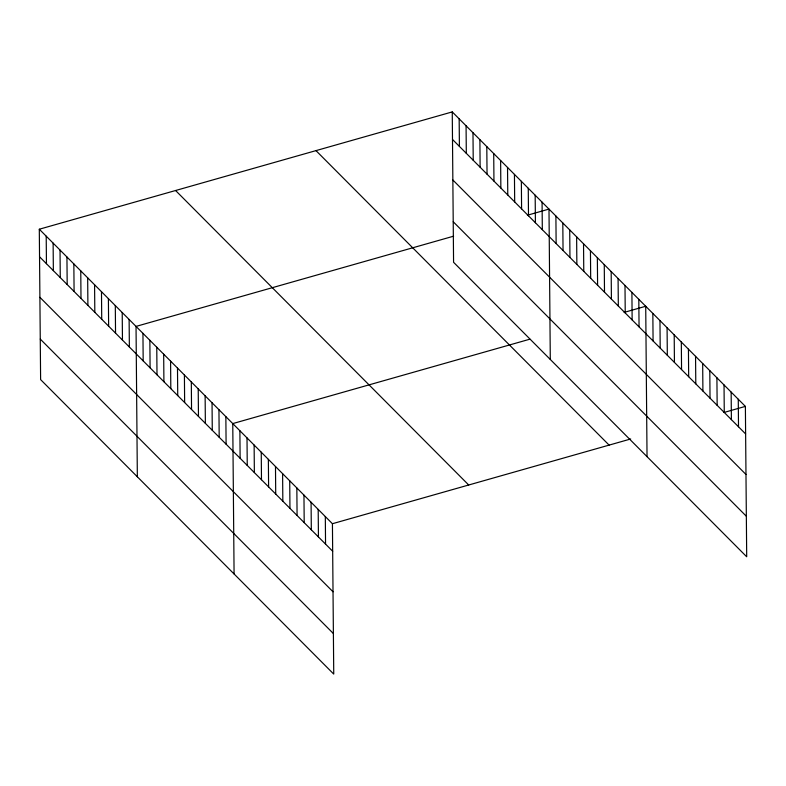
<?xml version="1.0" encoding="UTF-8"?>
<svg xmlns="http://www.w3.org/2000/svg" width="786" height="786" viewBox="0 0 786 786"><rect width="100%" height="100%" fill="white"/><g stroke="black" fill="none" stroke-linecap="round" stroke-linejoin="round"><path stroke-width="1.18" d="M39.3 229.227L332.429 523.712L333.745 674.093L40.617 379.609L39.3 229.227L452.255 111.907L745.383 406.391L746.7 556.773L453.571 262.288L452.255 111.907M453.601 236.183L136.037 326.406L137.344 476.788M527.416 215.217L548.992 209.086L550.298 359.467M529.892 339.179L232.764 423.585L234.081 573.967M624.143 312.396L645.719 306.265L647.035 456.646M332.429 523.712L630.686 438.981M723.808 412.522L745.383 406.391M452.49 139.446L745.629 433.931M452.844 179.984L745.983 474.469M453.217 221.75L746.346 516.235M315.982 150.617L609.111 445.112M175.573 190.507L468.711 485.001M39.536 256.767L332.675 551.251M39.89 297.305L333.028 591.789M40.263 339.071L333.392 633.555M738.27 399.249L738.506 426.788M731.147 392.096L731.393 419.636M724.034 384.944L724.27 412.483M716.911 377.791L717.156 405.33M709.797 370.638L710.033 398.178M702.674 363.486L702.91 391.025M695.551 356.333L695.797 383.873M688.438 349.18L688.674 376.72M681.315 342.028L681.56 369.567M674.201 334.875L674.437 362.415M667.078 327.723L667.324 355.262M659.965 320.57L660.201 348.11M652.842 313.418L653.078 340.957M638.812 299.328L639.057 326.868M631.905 292.382L632.14 319.922M624.998 285.446L625.234 312.985M618.081 278.499L618.327 306.039M611.174 271.563L611.41 299.102M604.267 264.617L604.503 292.156M597.36 257.68L597.596 285.22M590.443 250.734L590.689 278.273M583.536 243.798L583.772 271.337M576.629 236.851L576.865 264.391M569.712 229.915L569.958 257.454M562.805 222.969L563.051 250.508M555.899 216.032L556.134 243.572M542.075 202.149L542.32 229.689M535.168 195.203L535.413 222.743M528.261 188.267L528.497 215.806M521.354 181.32L521.59 208.86M514.437 174.384L514.683 201.923M507.53 167.438L507.776 194.977M500.623 160.501L500.859 188.041M493.716 153.555L493.952 181.094M486.799 146.618L487.045 174.158M479.892 139.672L480.128 167.212M472.985 132.726L473.221 160.265M466.069 125.789L466.314 153.329M459.162 118.843L459.407 146.383M325.316 516.559L325.551 544.099M318.192 509.407L318.438 536.946M311.079 502.254L311.315 529.793M303.956 495.101L304.202 522.641M296.843 487.949L297.079 515.488M289.72 480.806L289.955 508.346M282.596 473.653L282.842 501.193M275.483 466.501L275.719 494.04M268.36 459.348L268.606 486.888M261.247 452.196L261.483 479.735M254.124 445.043L254.369 472.583M247.01 437.89L247.246 465.43M239.887 430.738L240.123 458.277M225.857 416.649L226.103 444.188M218.95 409.703L219.186 437.242M212.043 402.766L212.279 430.306M205.126 395.82L205.372 423.359M198.219 388.883L198.465 416.423M191.312 381.937L191.548 409.477M184.405 374.991L184.641 402.53M177.489 368.054L177.734 395.594M170.582 361.108L170.817 388.648M163.675 354.172L163.91 381.711M156.768 347.225L157.004 374.765M149.851 340.289L150.097 367.828M142.944 333.343L143.18 360.882M129.12 319.46L129.366 346.999M122.213 312.523L122.459 340.063M115.306 305.577L115.542 333.117M108.399 298.641L108.635 326.18M101.482 291.694L101.728 319.234M94.575 284.758L94.821 312.297M87.668 277.812L87.904 305.351M80.762 270.875L80.997 298.415M73.845 263.929L74.09 291.468M66.938 256.993L67.183 284.532M60.031 250.046L60.267 277.586M53.124 243.11L53.36 270.649M46.207 236.164L46.453 263.703"/></g></svg>
